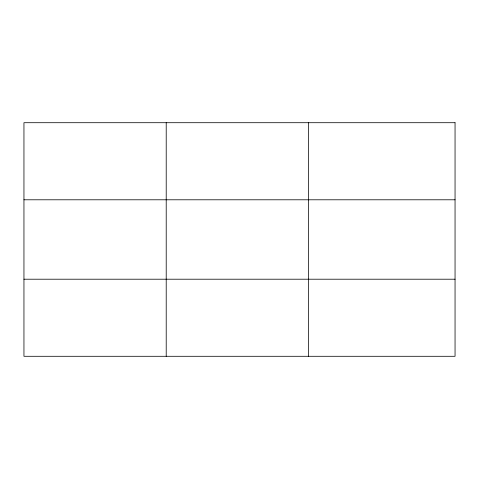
<?xml version="1.0" encoding="UTF-8"?>
<svg xmlns="http://www.w3.org/2000/svg" width="479" height="479" viewBox="0 0 479 479"><rect width="100%" height="100%" fill="white"/><g stroke="black" fill="none" stroke-linecap="round" stroke-linejoin="round"><path stroke-width="0.72" d="M166.213 356.292L166.213 122.708M308.476 356.292L308.476 122.708M23.95 199.791L455.05 199.791M23.95 279.209L455.05 279.209M455.05 122.708L23.95 122.708L23.95 356.292L455.05 356.292L455.05 122.708"/></g></svg>
